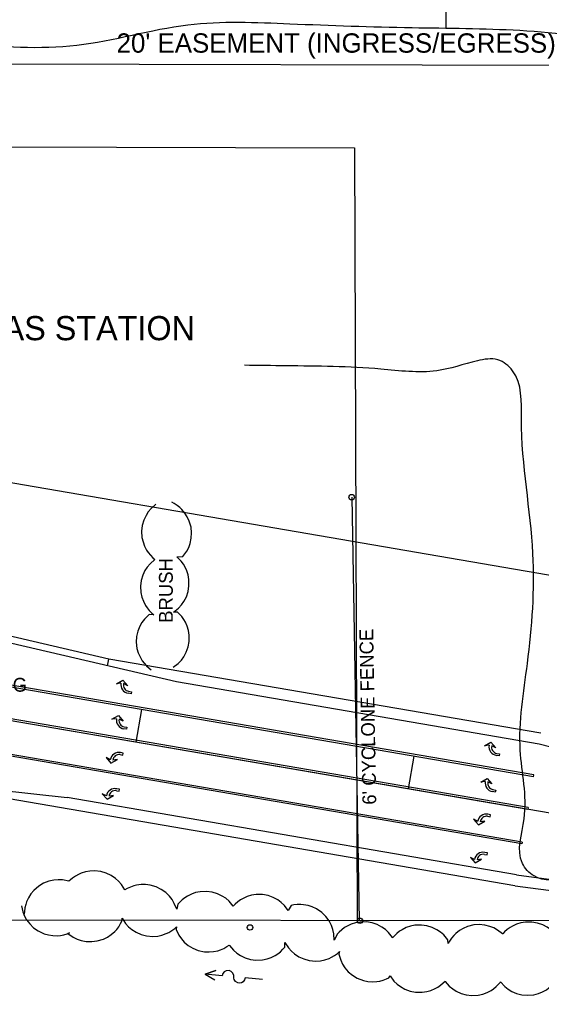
# Model space of a CAD drawing. Extents: x 264955 to 277281, y 268012 to 276549.
# Drawn here: x 270400.9 to 270589.7, y 272448.3 to 272801.6 of the extents above; entities that cross this region are included whole.
import ezdxf

# ---------------------------------------------------------------- set-up
doc = ezdxf.new("R2010")
doc.units = 0
for name, color, linetype in [('Alignment_PR_50 Scale Centerline', 7, 'Continuous'), ('Design_EX_Roadway Notes', 7, 'Continuous'), ('Design_PR_Back of Gutter or Curb line', 7, 'Continuous'), ('Design_PR_EOP', 7, 'Continuous'), ('Design_PR_PMK Symbols', 7, 'Continuous'), ('Design_PR_Roadway Notes', 7, 'Continuous'), ('Drainage_PR', 7, 'Continuous'), ('Level 28', 7, 'Continuous'), ('Level 30', 7, 'Continuous'), ('Level 40', 7, 'Continuous'), ('Level 60', 7, 'Continuous'), ('Level 9', 7, 'Continuous'), ('ROW_EX_Easement', 7, 'Continuous'), ('ROW_EX_Property Dashed Lines', 7, 'Continuous'), ('Topo_Fence', 7, 'Continuous'), ('Topo_Sidewalk', 7, 'Continuous'), ('Topo_Woods and Brush', 7, 'Continuous')]:
    doc.layers.add(name, color=color, linetype=linetype)

msp = doc.modelspace()

# ---------------------------------------------------------------- linework, layer by layer
at = {"layer": 'Alignment_PR_50 Scale Centerline'}
for p, q in [((270761.79, 272485.22), (270232.67, 272576.14)), ((270444.95, 272551.84), (270442.91, 272540.01)), ((270543.5, 272534.9), (270541.47, 272523.07))]:
    msp.add_line(p, q, dxfattribs=at)
at = {"layer": 'Design_PR_Back of Gutter or Curb line'}
for p, q in [((270433.22, 272570.09), (270375.24, 272583.6)), ((270432.65, 272567.65), (270433.22, 272570.09)), ((270589.49, 272543.23), (270433.22, 272570.09)), ((270580.01, 272488.04), (270392.39, 272520.28)), ((270580.15, 272488.02), (270726.3, 272468.34))]:
    msp.add_line(p, q, dxfattribs=at)
at = {"layer": 'Design_PR_EOP'}
for p, q in [((270457.6, 272561.84), (270374.67, 272581.16)), ((270588.82, 272539.29), (270457.6, 272561.84)), ((270843.95, 272472.59), (270588.82, 272539.29)), ((270333.51, 272529.39), (270418.13, 272519.92)), ((270580.69, 272491.98), (270418.13, 272519.92)), ((270580.69, 272491.98), (270841.12, 272456.92))]:
    msp.add_line(p, q, dxfattribs=at)
at = {"layer": 'Design_PR_PMK Symbols'}
for p, q in [((270440.34, 272558.42), (270441.34, 272558.24)), ((270438.73, 272545.55), (270439.73, 272545.38)), ((270437.26, 272535.49), (270438.26, 272535.32)), ((270573.48, 272535.94), (270574.47, 272535.76)), ((270435.89, 272522.43), (270436.89, 272522.26)), ((270572.1, 272522.84), (270573.1, 272522.67)), ((270570.16, 272513.16), (270571.16, 272512.99)), ((270569.01, 272499.38), (270570.01, 272499.21))]:
    msp.add_line(p, q, dxfattribs=at)
for points in [[(270437.57, 272561.36), (270435.93, 272561.14), (270438.25, 272562.47), (270439.99, 272560.45), (270438.52, 272561.19)], [(270441.34, 272558.24), (270441.22, 272557.53), (270440.22, 272557.7)], [(270435.96, 272548.49), (270434.32, 272548.28), (270436.64, 272549.61), (270438.39, 272547.58), (270436.91, 272548.33)], [(270439.73, 272545.38), (270439.61, 272544.66), (270438.61, 272544.83)], [(270570.7, 272538.88), (270569.06, 272538.66), (270571.38, 272539.99), (270573.13, 272537.97), (270571.66, 272538.71)], [(270433.67, 272533.65), (270432.2, 272534.39), (270433.94, 272532.37), (270436.26, 272533.7), (270434.62, 272533.48)], [(270438.26, 272535.32), (270438.39, 272536.04), (270437.39, 272536.21)], [(270574.47, 272535.76), (270574.35, 272535.05), (270573.35, 272535.22)], [(270569.33, 272525.78), (270567.69, 272525.57), (270570.01, 272526.9), (270571.75, 272524.87), (270570.28, 272525.62)], [(270436.89, 272522.26), (270437.01, 272522.98), (270436.01, 272523.15)], [(270432.29, 272520.59), (270430.82, 272521.34), (270432.57, 272519.31), (270434.89, 272520.64), (270433.25, 272520.43)], [(270573.1, 272522.67), (270572.97, 272521.95), (270571.98, 272522.13)], [(270571.16, 272512.99), (270571.28, 272513.71), (270570.28, 272513.88)], [(270566.57, 272511.32), (270565.09, 272512.07), (270566.84, 272510.04), (270569.16, 272511.37), (270567.52, 272511.16)], [(270565.42, 272497.54), (270563.94, 272498.28), (270565.69, 272496.26), (270568.01, 272497.59), (270566.37, 272497.37)], [(270570.01, 272499.21), (270570.14, 272499.93), (270569.14, 272500.1)]]:
    msp.add_lwpolyline(points, dxfattribs=at)
for centre, radius, start, end in [((270440.67, 272560.82), 3.15, 170.2148, 261.6458), ((270440.77, 272560.68), 2.31, 167.2491, 259.1661), ((270439.07, 272547.95), 3.15, 170.2148, 261.6458), ((270439.16, 272547.82), 2.31, 167.2491, 259.1661), ((270573.81, 272538.34), 3.15, 170.2148, 261.6458), ((270573.91, 272538.2), 2.31, 167.2491, 259.1661), ((270436.78, 272533.12), 3.15, 78.8539, 170.285), ((270436.92, 272533.21), 2.31, 81.3336, 173.2506), ((270435.4, 272520.06), 3.15, 78.8539, 170.285), ((270572.43, 272525.25), 3.15, 170.2148, 261.6458), ((270572.53, 272525.11), 2.31, 167.2491, 259.1661), ((270435.54, 272520.16), 2.31, 81.3336, 173.2506), ((270569.67, 272510.79), 3.15, 78.8539, 170.285), ((270569.81, 272510.89), 2.31, 81.3336, 173.2506), ((270568.53, 272497.01), 3.15, 78.8539, 170.285), ((270568.66, 272497.1), 2.31, 81.3336, 173.2506)]:
    msp.add_arc(centre, radius, start, end, dxfattribs=at)
at = {"layer": 'Drainage_PR'}
msp.add_lwpolyline([(270488.72, 272454.08), (270482.5, 272454.65), (270482.29, 272453.91), (270481.71, 272453.21), (270481.21, 272452.92), (270480.43, 272452.76), (270479.79, 272452.86), (270478.97, 272453.36), (270478.5, 272454.06), (270478.36, 272454.61), (270478.34, 272455.52), (270478.04, 272456.34), (270477.42, 272456.98), (270476.67, 272457.28), (270475.6, 272457.2), (270474.93, 272456.82), (270474.47, 272456.27), (270474.2, 272455.43), (270467.98, 272456), (270471.87, 272457.31), (270467.98, 272456), (270471.56, 272454)], dxfattribs=at)
at = {"layer": 'Level 28'}
for centre in [(270521.01, 272628.71), (270484.23, 272472.92), (270523.99, 272475.34)]:
    msp.add_circle(centre, 1, dxfattribs=at)
at = {"layer": 'Level 30'}
for p, q in [((270522.07, 272755.15), (270522.07, 272755.15)), ((270522.46, 272612.59), (270522.46, 272612.59)), ((270522.97, 272475.56), (270522.97, 272475.56))]:
    msp.add_line(p, q, dxfattribs=at)
at = {"layer": 'Level 40'}
msp.add_lwpolyline([(270297.05, 272686.27), (270331.64, 272645.35), (270781.06, 272568.12), (271290.64, 272541.21)], dxfattribs=at)
at = {"layer": 'Level 9'}
for p, q in [((270586.78, 272527.47), (270365.4, 272565.51)), ((270586.9, 272528.12), (270365.51, 272566.16)), ((270584.75, 272515.64), (270311.1, 272562.66)), ((270584.86, 272516.3), (270328.68, 272560.32)), ((270582.61, 272503.15), (270329.05, 272546.72)), ((270582.72, 272503.81), (270329.17, 272547.38)), ((270586.78, 272527.47), (270586.9, 272528.12)), ((270584.86, 272516.3), (270584.75, 272515.64)), ((270582.72, 272503.81), (270582.61, 272503.15))]:
    msp.add_line(p, q, dxfattribs=at)
at = {"layer": 'ROW_EX_Easement'}
msp.add_line((271287.21, 272783.15), (270271.77, 272785.83), dxfattribs=at)
at = {"layer": 'ROW_EX_Property Dashed Lines'}
for p, q in [((270272.07, 272755.81), (270522.07, 272755.15)), ((270522.07, 272755.15), (270522.97, 272475.36)), ((271291.59, 272474.39), (270278.54, 272475.67))]:
    msp.add_line(p, q, dxfattribs=at)
at = {"layer": 'Topo_Fence'}
msp.add_line((270521.01, 272628.71), (270523.73, 272475.44), dxfattribs=at)
at = {"layer": 'Topo_Sidewalk'}
msp.add_lwpolyline([(270555.02, 273104.14), (270555.03, 272798.49)], dxfattribs=at)
for points in [[(270380.73, 272792.87), (270421.57, 272792.35), (270461.72, 272799.71), (270498.7, 272800.1), (270542.84, 272798.71), (270581.8, 272797.72), (270622.95, 272793.15), (270660.13, 272788.77), (270681, 272788.57), (270697.51, 272784.99), (270736.27, 272778.43), (270770.07, 272771.08), (270784.38, 272772.07)], [(270783.78, 272490.37), (270750.39, 272491.16), (270728.52, 272486.79), (270704.07, 272484.6), (270680.01, 272486.39), (270632.69, 272489.97), (270599.49, 272490.37), (270586.97, 272491.56), (270582.79, 272496.13), (270583.39, 272512.24), (270582, 272537.09), (270584.59, 272568.5), (270586.57, 272608.26), (270582.4, 272657.16), (270579.22, 272674.46), (270573.85, 272678.44), (270566.49, 272678.04), (270551.78, 272674.46), (270531.51, 272675.06), (270497.31, 272676.25), (270482.2, 272676.45)]]:
    msp.add_spline(points, degree=3, dxfattribs=at)
at = {"layer": 'Topo_Woods and Brush'}
for p, q in [((270449.85, 272606.13), (270449.85, 272606.13)), ((270457.83, 272607.07), (270459.96, 272607.24)), ((270458.07, 272587.06), (270456.57, 272587.11)), ((270449.41, 272586.13), (270447.74, 272586.21)), ((270419.29, 272490.12), (270418.68, 272489.64)), ((270439, 272486.53), (270438.95, 272486.48)), ((270458.17, 272481.3), (270457.72, 272479.49)), ((270478.16, 272480.63), (270478.16, 272480.66)), ((270499.11, 272480.85), (270498.09, 272479.07)), ((270437.88, 272475.15), (270437.96, 272476.31)), ((270419, 272470.98), (270418.36, 272470.76)), ((270457.71, 272473.2), (270457.48, 272472.17)), ((270515.86, 272470.55), (270514.69, 272468.3)), ((270575.66, 272470.61), (270575.62, 272470.55)), ((270476.67, 272466.51), (270476.8, 272466.41)), ((270496.79, 272465.76), (270496.89, 272467.53)), ((270535.81, 272469.17), (270535.82, 272469.3)), ((270555.91, 272467.16), (270555.8, 272468.42)), ((270516.61, 272464.16), (270516.38, 272463.27)), ((270534.44, 272454.67), (270534.89, 272455.39)), ((270554.8, 272453.5), (270554.79, 272453.4)), ((270574.79, 272453.16), (270574.79, 272453.26))]:
    msp.add_line(p, q, dxfattribs=at)
for points in [[(270450.21, 272626.12), (270448.47, 272624.6), (270447.44, 272623.37), (270446.63, 272622.1), (270445.83, 272620.38), (270445.28, 272618.47), (270445.04, 272616.45), (270445.17, 272614.12), (270445.54, 272612.47), (270446.09, 272610.97), (270446.85, 272609.51), (270447.43, 272608.63), (270448.22, 272607.65), (270449.12, 272606.75), (270449.85, 272606.13)], [(270459.96, 272607.24), (270461.33, 272609.11), (270462.07, 272610.53), (270462.59, 272611.95), (270462.99, 272613.8), (270463.11, 272615.78), (270462.91, 272617.81), (270462.28, 272620.05), (270461.56, 272621.59), (270460.7, 272622.93), (270459.64, 272624.19), (270458.88, 272624.93), (270457.9, 272625.71), (270456.82, 272626.4), (270455.97, 272626.84)], [(270449.85, 272606.13), (270448.1, 272604.61), (270447.07, 272603.38), (270446.25, 272602.12), (270445.44, 272600.4), (270444.89, 272598.49), (270444.64, 272596.47), (270444.76, 272594.15), (270445.12, 272592.49), (270445.66, 272590.99), (270446.42, 272589.52), (270447, 272588.64), (270447.78, 272587.67), (270448.68, 272586.76), (270449.41, 272586.13)], [(270456.57, 272587.11), (270458.38, 272588.56), (270459.46, 272589.74), (270460.34, 272590.97), (270461.21, 272592.65), (270461.84, 272594.53), (270462.17, 272596.54), (270462.15, 272598.87), (270461.85, 272600.54), (270461.38, 272602.07), (270460.68, 272603.56), (270460.14, 272604.46), (270459.39, 272605.47), (270458.54, 272606.42), (270457.83, 272607.07)], [(270456.46, 272567.13), (270458.3, 272568.54), (270459.4, 272569.71), (270460.29, 272570.92), (270461.19, 272572.59), (270461.86, 272574.46), (270462.22, 272576.46), (270462.24, 272578.79), (270461.98, 272580.47), (270461.52, 272582), (270460.86, 272583.5), (270460.33, 272584.42), (270459.6, 272585.44), (270458.76, 272586.4), (270458.07, 272587.06)], [(270447.74, 272586.21), (270446.08, 272584.59), (270445.12, 272583.31), (270444.38, 272581.99), (270443.67, 272580.23), (270443.23, 272578.29), (270443.1, 272576.26), (270443.36, 272573.95), (270443.82, 272572.32), (270444.45, 272570.85), (270445.29, 272569.43), (270445.92, 272568.59), (270446.76, 272567.66), (270447.71, 272566.8), (270448.48, 272566.22)], [(270438.95, 272486.48), (270437.73, 272488.46), (270436.69, 272489.67), (270435.57, 272490.68), (270434.01, 272491.75), (270432.21, 272492.61), (270430.26, 272493.18), (270427.94, 272493.43), (270426.25, 272493.34), (270424.68, 272493.05), (270423.11, 272492.54), (270422.15, 272492.1), (270421.06, 272491.49), (270420.02, 272490.75), (270419.29, 272490.12)], [(270418.68, 272489.64), (270416.4, 272490.1), (270414.81, 272490.16), (270413.3, 272490.04), (270411.45, 272489.62), (270409.6, 272488.9), (270407.85, 272487.86), (270406.09, 272486.34), (270404.99, 272485.04), (270404.14, 272483.69), (270403.44, 272482.2), (270403.1, 272481.2), (270402.8, 272479.98), (270402.63, 272478.72), (270402.59, 272477.76)], [(270457.72, 272479.49), (270456.86, 272481.65), (270456.05, 272483.03), (270455.13, 272484.22), (270453.77, 272485.55), (270452.16, 272486.7), (270450.33, 272487.6), (270448.1, 272488.26), (270446.41, 272488.47), (270444.82, 272488.46), (270443.18, 272488.23), (270442.16, 272487.97), (270440.98, 272487.55), (270439.83, 272487.01), (270439, 272486.53)], [(270478.16, 272480.66), (270476.66, 272482.43), (270475.44, 272483.47), (270474.18, 272484.3), (270472.47, 272485.13), (270470.57, 272485.7), (270468.56, 272485.97), (270466.23, 272485.87), (270464.57, 272485.53), (270463.06, 272485), (270461.59, 272484.26), (270460.7, 272483.69), (270459.72, 272482.91), (270458.8, 272482.03), (270458.17, 272481.3)], [(270498.09, 272479.07), (270496.67, 272480.91), (270495.51, 272482), (270494.29, 272482.89), (270492.62, 272483.79), (270490.75, 272484.45), (270488.75, 272484.82), (270486.41, 272484.82), (270484.74, 272484.56), (270483.21, 272484.1), (270481.71, 272483.43), (270480.8, 272482.9), (270479.78, 272482.17), (270478.82, 272481.33), (270478.16, 272480.63)], [(270401.58, 272480.8), (270402.09, 272478.54), (270402.69, 272477.05), (270403.42, 272475.73), (270404.55, 272474.21), (270405.97, 272472.82), (270407.63, 272471.65), (270409.75, 272470.66), (270411.38, 272470.2), (270412.95, 272469.96), (270414.6, 272469.94), (270415.65, 272470.04), (270416.88, 272470.27), (270418.11, 272470.62), (270419, 272470.98)], [(270514.69, 272468.3), (270514.55, 272470.62), (270514.21, 272472.18), (270513.71, 272473.6), (270512.84, 272475.29), (270511.66, 272476.89), (270510.21, 272478.32), (270508.29, 272479.64), (270506.76, 272480.37), (270505.24, 272480.86), (270503.62, 272481.15), (270502.57, 272481.23), (270501.32, 272481.2), (270500.05, 272481.05), (270499.11, 272480.85)], [(270418.36, 272470.76), (270420.26, 272469.43), (270421.69, 272468.72), (270423.12, 272468.23), (270424.98, 272467.86), (270426.97, 272467.78), (270428.99, 272468.03), (270431.22, 272468.71), (270432.74, 272469.45), (270434.06, 272470.34), (270435.3, 272471.42), (270436.02, 272472.2), (270436.78, 272473.2), (270437.45, 272474.29), (270437.88, 272475.15)], [(270437.96, 272476.31), (270439.23, 272474.37), (270440.3, 272473.18), (270441.45, 272472.2), (270443.04, 272471.17), (270444.86, 272470.37), (270446.83, 272469.85), (270449.15, 272469.66), (270450.84, 272469.8), (270452.4, 272470.13), (270453.95, 272470.68), (270454.9, 272471.14), (270455.98, 272471.79), (270457, 272472.55), (270457.71, 272473.2)], [(270535.82, 272469.3), (270534.37, 272471.11), (270533.19, 272472.19), (270531.96, 272473.06), (270530.28, 272473.94), (270528.39, 272474.57), (270526.38, 272474.9), (270524.05, 272474.87), (270522.38, 272474.58), (270520.86, 272474.1), (270519.37, 272473.4), (270518.46, 272472.86), (270517.46, 272472.11), (270516.51, 272471.26), (270515.86, 272470.55)], [(270555.8, 272468.42), (270554.3, 272470.2), (270553.1, 272471.25), (270551.84, 272472.09), (270550.14, 272472.92), (270548.24, 272473.5), (270546.23, 272473.78), (270543.9, 272473.7), (270542.23, 272473.36), (270540.72, 272472.85), (270539.25, 272472.11), (270538.36, 272471.54), (270537.37, 272470.78), (270536.45, 272469.9), (270535.81, 272469.17)], [(270575.62, 272470.55), (270573.79, 272471.98), (270572.39, 272472.76), (270570.99, 272473.32), (270569.15, 272473.78), (270567.17, 272473.96), (270565.14, 272473.82), (270562.88, 272473.25), (270561.33, 272472.58), (270559.96, 272471.76), (270558.66, 272470.74), (270557.91, 272470), (270557.1, 272469.05), (270556.38, 272467.99), (270555.91, 272467.16)], [(270595.6, 272469.19), (270594.17, 272471.02), (270593, 272472.1), (270591.78, 272472.99), (270590.1, 272473.87), (270588.22, 272474.52), (270586.22, 272474.87), (270583.89, 272474.86), (270582.22, 272474.58), (270580.69, 272474.12), (270579.19, 272473.44), (270578.28, 272472.9), (270577.27, 272472.16), (270576.31, 272471.32), (270575.66, 272470.61)], [(270457.48, 272472.17), (270458.49, 272470.08), (270459.4, 272468.77), (270460.41, 272467.64), (270461.86, 272466.42), (270463.55, 272465.38), (270465.44, 272464.61), (270467.72, 272464.12), (270469.41, 272464.04), (270471, 272464.17), (270472.61, 272464.51), (270473.61, 272464.84), (270474.76, 272465.34), (270475.87, 272465.97), (270476.67, 272466.51)], [(270476.8, 272466.41), (270478.3, 272464.64), (270479.51, 272463.6), (270480.77, 272462.77), (270482.48, 272461.94), (270484.38, 272461.37), (270486.4, 272461.1), (270488.73, 272461.2), (270490.39, 272461.54), (270491.89, 272462.07), (270493.37, 272462.8), (270494.25, 272463.38), (270495.24, 272464.15), (270496.16, 272465.04), (270496.79, 272465.76)], [(270496.89, 272467.53), (270498.14, 272465.57), (270499.2, 272464.37), (270500.33, 272463.38), (270501.91, 272462.33), (270503.72, 272461.5), (270505.68, 272460.96), (270508, 272460.73), (270509.69, 272460.85), (270511.26, 272461.16), (270512.82, 272461.69), (270513.77, 272462.14), (270514.85, 272462.77), (270515.88, 272463.52), (270516.61, 272464.16)], [(270516.38, 272463.27), (270517.05, 272461.04), (270517.75, 272459.6), (270518.57, 272458.34), (270519.8, 272456.9), (270521.31, 272455.61), (270523.05, 272454.56), (270525.23, 272453.71), (270526.89, 272453.36), (270528.48, 272453.24), (270530.12, 272453.33), (270531.17, 272453.5), (270532.38, 272453.81), (270533.58, 272454.26), (270534.44, 272454.67)], [(270534.89, 272455.39), (270536.28, 272453.53), (270537.42, 272452.42), (270538.62, 272451.51), (270540.28, 272450.58), (270542.14, 272449.89), (270544.14, 272449.49), (270546.47, 272449.44), (270548.14, 272449.68), (270549.68, 272450.11), (270551.2, 272450.76), (270552.12, 272451.28), (270553.15, 272451.98), (270554.12, 272452.81), (270554.8, 272453.5)], [(270554.79, 272453.4), (270556.33, 272451.67), (270557.56, 272450.65), (270558.84, 272449.84), (270560.56, 272449.05), (270562.47, 272448.52), (270564.5, 272448.29), (270566.82, 272448.44), (270568.48, 272448.81), (270569.97, 272449.37), (270571.43, 272450.14), (270572.3, 272450.73), (270573.27, 272451.52), (270574.17, 272452.43), (270574.79, 272453.16)], [(270574.79, 272453.26), (270576.37, 272451.56), (270577.63, 272450.57), (270578.92, 272449.79), (270580.66, 272449.04), (270582.59, 272448.55), (270584.61, 272448.37), (270586.94, 272448.58), (270588.58, 272448.99), (270590.06, 272449.58), (270591.5, 272450.39), (270592.36, 272451), (270593.31, 272451.81), (270594.19, 272452.74), (270594.79, 272453.49)]]:
    msp.add_lwpolyline(points, dxfattribs=at)

# ---------------------------------------------------------------- texts
at = {"layer": 'Design_EX_Roadway Notes'}
for s, rotation, p in [('BRUSH', 90, (270456.31, 272583.23)), ("6' CYCLONE FENCE", 91.0145, (270529.91, 272517.4))]:
    msp.add_text(s, height=5, rotation=rotation, dxfattribs=at).set_placement(p)
msp.add_text('CASING', height=5, dxfattribs=at).set_placement((270377.97, 272558.27))
at = {"layer": 'Design_PR_Roadway Notes'}
msp.add_text("20' EASEMENT (INGRESS/EGRESS)", height=7, dxfattribs=at).set_placement((270435.98, 272789.62))
at = {"layer": 'Level 60'}
msp.add_text('K/M GAS STATION', height=8.75, rotation=0, dxfattribs=at).set_placement((270361.61, 272685.52))

doc.saveas('drawing.dxf')
